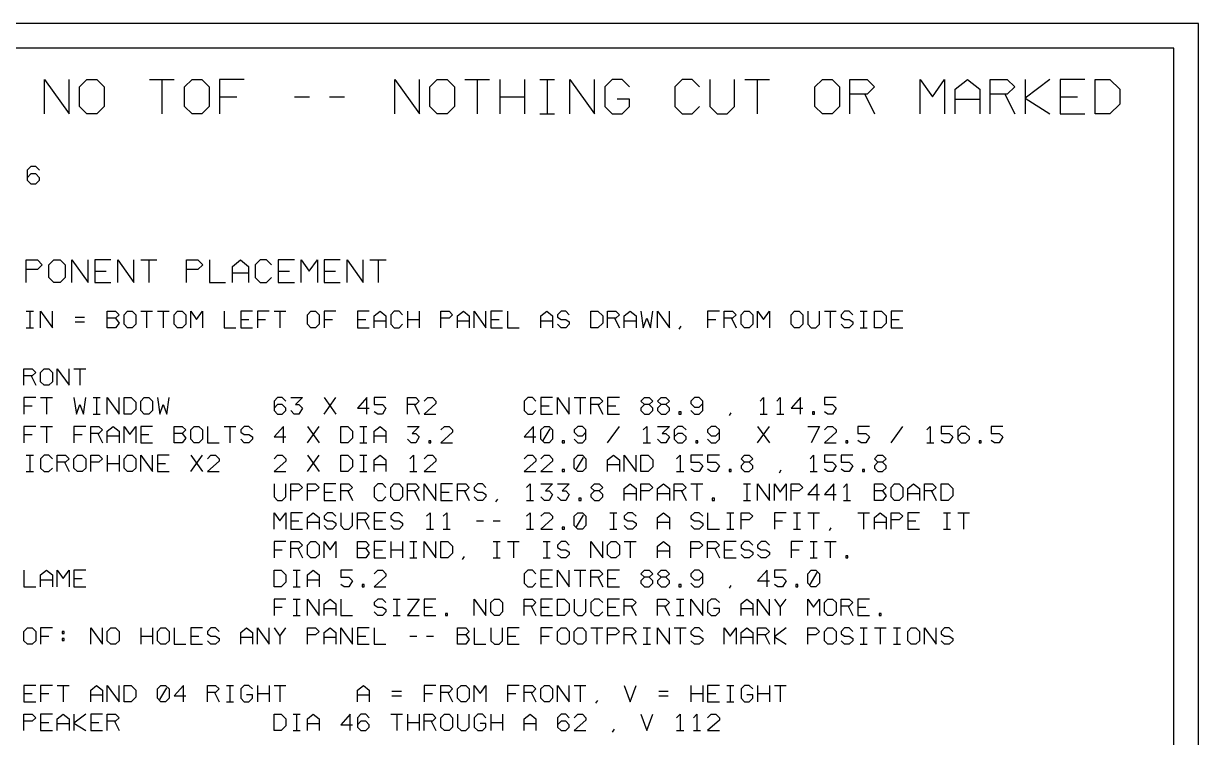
# Model space of a CAD drawing. Extents: x 0 to 610, y 0 to 915.
# Drawn here: x 324.1 to 610, y 741.3 to 915 of the extents above; entities that cross this region are included whole.
import ezdxf

# ---------------------------------------------------------------- set-up
doc = ezdxf.new("R2010")
doc.units = 0
doc.layers.add('NOTES', color=8, linetype='Continuous')

msp = doc.modelspace()

# ---------------------------------------------------------------- linework, layer by layer
at = {"layer": 'NOTES', "color": 8}
for points in [[(0, 0), (610, 0), (610, 915), (0, 915)], [(6, 574), (604, 574), (604, 909), (6, 909)]]:
    msp.add_lwpolyline(points, close=True, dxfattribs=at)
for points in [[(329.24, 893), (329.24, 901.4), (335.24, 893), (335.24, 901.4)], [(339.56, 901.4), (341.96, 901.4), (343.76, 899.6), (343.76, 894.8), (341.96, 893), (339.56, 893), (337.76, 894.8), (337.76, 899.6), (339.56, 901.4)], [(354.8, 901.4), (360.8, 901.4)], [(357.8, 901.4), (357.8, 893)], [(365.12, 901.4), (367.52, 901.4), (369.32, 899.6), (369.32, 894.8), (367.52, 893), (365.12, 893), (363.32, 894.8), (363.32, 899.6), (365.12, 901.4)], [(377.84, 901.4), (371.84, 901.4), (371.84, 893)], [(414.44, 893), (414.44, 901.4), (420.44, 893), (420.44, 901.4)], [(424.76, 901.4), (427.16, 901.4), (428.96, 899.6), (428.96, 894.8), (427.16, 893), (424.76, 893), (422.96, 894.8), (422.96, 899.6), (424.76, 901.4)], [(431.48, 901.4), (437.48, 901.4)], [(434.48, 901.4), (434.48, 893)], [(440, 901.4), (440, 893)], [(446, 901.4), (446, 893)], [(449.72, 901.4), (453.32, 901.4)], [(451.52, 901.4), (451.52, 893)], [(457.04, 893), (457.04, 901.4), (463.04, 893), (463.04, 901.4)], [(471.56, 899.6), (469.76, 901.4), (467.36, 901.4), (465.56, 899.6), (465.56, 894.8), (467.36, 893), (469.76, 893), (471.56, 894.8), (471.56, 896.6), (468.56, 896.6)], [(488.6, 899.6), (486.8, 901.4), (484.4, 901.4), (482.6, 899.6), (482.6, 894.8), (484.4, 893), (486.8, 893), (488.6, 894.8)], [(491.12, 901.4), (491.12, 894.8), (492.92, 893), (495.32, 893), (497.12, 894.8), (497.12, 901.4)], [(499.64, 901.4), (505.64, 901.4)], [(502.64, 901.4), (502.64, 893)], [(518.48, 901.4), (520.88, 901.4), (522.68, 899.6), (522.68, 894.8), (520.88, 893), (518.48, 893), (516.68, 894.8), (516.68, 899.6), (518.48, 901.4)], [(525.2, 893), (525.2, 901.4), (529.4, 901.4), (531.2, 899.6), (529.4, 897.8), (525.2, 897.8)], [(542.24, 893), (542.24, 901.4), (545.24, 897.2), (548.24, 901.4), (548.24, 893)], [(550.76, 893), (550.76, 899), (553.76, 901.4), (556.76, 899), (556.76, 893)], [(559.28, 893), (559.28, 901.4), (563.48, 901.4), (565.28, 899.6), (563.48, 897.8), (559.28, 897.8)], [(567.8, 901.4), (567.8, 893)], [(573.8, 901.4), (567.8, 896.84)], [(582.32, 901.4), (576.32, 901.4), (576.32, 893), (582.32, 893)], [(584.84, 893), (584.84, 901.4), (588.44, 901.4), (590.84, 899), (590.84, 895.4), (588.44, 893), (584.84, 893)], [(528.8, 897.8), (531.2, 893)], [(562.88, 897.8), (565.28, 893)], [(371.84, 897.2), (376.04, 897.2)], [(390.08, 897.2), (393.68, 897.2)], [(398.6, 897.2), (402.2, 897.2)], [(440, 897.2), (446, 897.2)], [(550.76, 896.6), (556.76, 896.6)], [(567.8, 896.84), (573.8, 893)], [(576.32, 897.2), (580.52, 897.2)], [(449.72, 893), (453.32, 893)], [(327.98, 879.3), (327.08, 880.2), (325.88, 880.2), (324.98, 879.3), (324.98, 876.9), (325.88, 876), (327.08, 876), (327.98, 876.9), (327.98, 877.5), (327.08, 878.4), (325.88, 878.4), (324.98, 877.5)], [(324.74, 852), (324.74, 857.5), (327.49, 857.5), (328.66, 856.32), (327.49, 855.14), (324.74, 855.14)], [(331.49, 857.5), (333.06, 857.5), (334.24, 856.32), (334.24, 853.18), (333.06, 852), (331.49, 852), (330.31, 853.18), (330.31, 856.32), (331.49, 857.5)], [(335.89, 852), (335.89, 857.5), (339.82, 852), (339.82, 857.5)], [(345.4, 857.5), (341.47, 857.5), (341.47, 852), (345.4, 852)], [(347.05, 852), (347.05, 857.5), (350.98, 852), (350.98, 857.5)], [(352.63, 857.5), (356.56, 857.5)], [(354.59, 857.5), (354.59, 852)], [(363.79, 852), (363.79, 857.5), (366.54, 857.5), (367.71, 856.32), (366.54, 855.14), (363.79, 855.14)], [(369.36, 857.5), (369.36, 852), (373.29, 852)], [(374.94, 852), (374.94, 855.93), (376.91, 857.5), (378.87, 855.93), (378.87, 852)], [(384.45, 856.32), (383.27, 857.5), (381.7, 857.5), (380.52, 856.32), (380.52, 853.18), (381.7, 852), (383.27, 852), (384.45, 853.18)], [(390.03, 857.5), (386.1, 857.5), (386.1, 852), (390.03, 852)], [(391.68, 852), (391.68, 857.5), (393.64, 854.75), (395.61, 857.5), (395.61, 852)], [(401.19, 857.5), (397.26, 857.5), (397.26, 852), (401.19, 852)], [(402.84, 852), (402.84, 857.5), (406.76, 852), (406.76, 857.5)], [(408.41, 857.5), (412.34, 857.5)], [(410.38, 857.5), (410.38, 852)], [(341.47, 854.75), (344.22, 854.75)], [(374.94, 854.36), (378.87, 854.36)], [(386.1, 854.75), (388.85, 854.75)], [(397.26, 854.75), (400.01, 854.75)], [(324.8, 845), (326.51, 845)], [(325.66, 845), (325.66, 841)], [(328.29, 841), (328.29, 845), (331.14, 841), (331.14, 845)], [(336.69, 843.57), (338.97, 843.57)], [(344.51, 841), (344.51, 845), (346.51, 845), (347.37, 844.14), (346.51, 843.29), (344.51, 843.29)], [(349.43, 845), (350.57, 845), (351.43, 844.14), (351.43, 841.86), (350.57, 841), (349.43, 841), (348.57, 841.86), (348.57, 844.14), (349.43, 845)], [(352.63, 845), (355.49, 845)], [(354.06, 845), (354.06, 841)], [(356.69, 845), (359.54, 845)], [(358.11, 845), (358.11, 841)], [(361.6, 845), (362.74, 845), (363.6, 844.14), (363.6, 841.86), (362.74, 841), (361.6, 841), (360.74, 841.86), (360.74, 844.14), (361.6, 845)], [(364.8, 841), (364.8, 845), (366.23, 843), (367.66, 845), (367.66, 841)], [(372.91, 845), (372.91, 841), (375.77, 841)], [(379.83, 845), (376.97, 845), (376.97, 841), (379.83, 841)], [(383.89, 845), (381.03, 845), (381.03, 841)], [(385.09, 845), (387.94, 845)], [(386.51, 845), (386.51, 841)], [(394.06, 845), (395.2, 845), (396.06, 844.14), (396.06, 841.86), (395.2, 841), (394.06, 841), (393.2, 841.86), (393.2, 844.14), (394.06, 845)], [(400.11, 845), (397.26, 845), (397.26, 841)], [(408.23, 845), (405.37, 845), (405.37, 841), (408.23, 841)], [(409.43, 841), (409.43, 843.86), (410.86, 845), (412.29, 843.86), (412.29, 841)], [(416.34, 844.14), (415.49, 845), (414.34, 845), (413.49, 844.14), (413.49, 841.86), (414.34, 841), (415.49, 841), (416.34, 841.86)], [(417.54, 845), (417.54, 841)], [(420.4, 845), (420.4, 841)], [(425.66, 841), (425.66, 845), (427.66, 845), (428.51, 844.14), (427.66, 843.29), (425.66, 843.29)], [(429.71, 841), (429.71, 843.86), (431.14, 845), (432.57, 843.86), (432.57, 841)], [(433.77, 841), (433.77, 845), (436.63, 841), (436.63, 845)], [(440.69, 845), (437.83, 845), (437.83, 841), (440.69, 841)], [(441.89, 845), (441.89, 841), (444.74, 841)], [(450, 841), (450, 843.86), (451.43, 845), (452.86, 843.86), (452.86, 841)], [(456.91, 844.14), (456.06, 845), (454.91, 845), (454.06, 844.14), (454.06, 843.57), (454.91, 843), (456.06, 843), (456.91, 842.43), (456.91, 841.86), (456.06, 841), (454.91, 841), (454.06, 841.86)], [(462.17, 841), (462.17, 845), (463.89, 845), (465.03, 843.86), (465.03, 842.14), (463.89, 841), (462.17, 841)], [(466.23, 841), (466.23, 845), (468.23, 845), (469.09, 844.14), (468.23, 843.29), (466.23, 843.29)], [(470.29, 841), (470.29, 843.86), (471.71, 845), (473.14, 843.86), (473.14, 841)], [(474.34, 845), (474.91, 841), (475.77, 843.29), (476.63, 841), (477.2, 845)], [(478.4, 841), (478.4, 845), (481.26, 841), (481.26, 845)], [(493.43, 845), (490.57, 845), (490.57, 841)], [(494.63, 841), (494.63, 845), (496.63, 845), (497.49, 844.14), (496.63, 843.29), (494.63, 843.29)], [(499.54, 845), (500.69, 845), (501.54, 844.14), (501.54, 841.86), (500.69, 841), (499.54, 841), (498.69, 841.86), (498.69, 844.14), (499.54, 845)], [(502.74, 841), (502.74, 845), (504.17, 843), (505.6, 845), (505.6, 841)], [(511.71, 845), (512.86, 845), (513.71, 844.14), (513.71, 841.86), (512.86, 841), (511.71, 841), (510.86, 841.86), (510.86, 844.14), (511.71, 845)], [(514.91, 845), (514.91, 841.86), (515.77, 841), (516.91, 841), (517.77, 841.86), (517.77, 845)], [(518.97, 845), (521.83, 845)], [(520.4, 845), (520.4, 841)], [(525.89, 844.14), (525.03, 845), (523.89, 845), (523.03, 844.14), (523.03, 843.57), (523.89, 843), (525.03, 843), (525.89, 842.43), (525.89, 841.86), (525.03, 841), (523.89, 841), (523.03, 841.86)], [(527.66, 845), (529.37, 845)], [(528.51, 845), (528.51, 841)], [(531.14, 841), (531.14, 845), (532.86, 845), (534, 843.86), (534, 842.14), (532.86, 841), (531.14, 841)], [(538.06, 845), (535.2, 845), (535.2, 841), (538.06, 841)], [(324.8, 841), (326.51, 841)], [(336.69, 842.43), (338.97, 842.43)], [(346.51, 843.29), (347.37, 842.14), (346.51, 841), (344.51, 841)], [(376.97, 843), (378.97, 843)], [(381.03, 843), (383.03, 843)], [(397.26, 843), (399.26, 843)], [(405.37, 843), (407.37, 843)], [(409.43, 842.71), (412.29, 842.71)], [(417.54, 843), (420.4, 843)], [(429.71, 842.71), (432.57, 842.71)], [(437.83, 843), (439.83, 843)], [(450, 842.71), (452.86, 842.71)], [(467.94, 843.29), (469.09, 841)], [(470.29, 842.71), (473.14, 842.71)], [(484.06, 841.34), (483.6, 840.66)], [(490.57, 843), (492.57, 843)], [(496.34, 843.29), (497.49, 841)], [(527.66, 841), (529.37, 841)], [(535.2, 843), (537.2, 843)], [(324.23, 827), (324.23, 831), (326.23, 831), (327.09, 830.14), (326.23, 829.29), (324.23, 829.29)], [(325.94, 829.29), (327.09, 827)], [(329.14, 831), (330.29, 831), (331.14, 830.14), (331.14, 827.86), (330.29, 827), (329.14, 827), (328.29, 827.86), (328.29, 830.14), (329.14, 831)], [(332.34, 827), (332.34, 831), (335.2, 827), (335.2, 831)], [(336.4, 831), (339.26, 831)], [(337.83, 831), (337.83, 827)], [(327.09, 824), (324.23, 824), (324.23, 820)], [(328.29, 824), (331.14, 824)], [(329.71, 824), (329.71, 820)], [(336.4, 824), (336.97, 820), (337.83, 822.29), (338.69, 820), (339.26, 824)], [(341.03, 824), (342.74, 824)], [(341.89, 824), (341.89, 820)], [(344.51, 820), (344.51, 824), (347.37, 820), (347.37, 824)], [(348.57, 820), (348.57, 824), (350.29, 824), (351.43, 822.86), (351.43, 821.14), (350.29, 820), (348.57, 820)], [(353.49, 824), (354.63, 824), (355.49, 823.14), (355.49, 820.86), (354.63, 820), (353.49, 820), (352.63, 820.86), (352.63, 823.14), (353.49, 824)], [(356.69, 824), (357.26, 820), (358.11, 822.29), (358.97, 820), (359.54, 824)], [(387.94, 823.14), (387.09, 824), (385.94, 824), (385.09, 823.14), (385.09, 820.86), (385.94, 820), (387.09, 820), (387.94, 820.86), (387.94, 821.43), (387.09, 822.29), (385.94, 822.29), (385.09, 821.43)], [(389.14, 824), (392, 824), (390.29, 822.29), (391.14, 822.29), (392, 821.43), (391.14, 820), (390, 820), (389.14, 820.86)], [(397.26, 824), (400.11, 820)], [(397.26, 820), (400.11, 824)], [(407.66, 820), (407.66, 824), (405.37, 821.43), (408.23, 821.43)], [(412.29, 824), (409.43, 824), (409.43, 822.29), (411.43, 822.29), (412.29, 821.43), (411.43, 820), (410.29, 820), (409.43, 820.57)], [(417.54, 820), (417.54, 824), (419.54, 824), (420.4, 823.14), (419.54, 822.29), (417.54, 822.29)], [(421.6, 823.14), (422.46, 824), (423.6, 824), (424.46, 823.14), (424.46, 822.57), (421.6, 820), (424.46, 820)], [(448.8, 823.14), (447.94, 824), (446.8, 824), (445.94, 823.14), (445.94, 820.86), (446.8, 820), (447.94, 820), (448.8, 820.86)], [(452.86, 824), (450, 824), (450, 820), (452.86, 820)], [(454.06, 820), (454.06, 824), (456.91, 820), (456.91, 824)], [(458.11, 824), (460.97, 824)], [(459.54, 824), (459.54, 820)], [(462.17, 820), (462.17, 824), (464.17, 824), (465.03, 823.14), (464.17, 822.29), (462.17, 822.29)], [(469.09, 824), (466.23, 824), (466.23, 820), (469.09, 820)], [(475.2, 822.29), (474.34, 823.14), (475.2, 824), (476.34, 824), (477.2, 823.14), (476.34, 822.29), (475.2, 822.29), (474.34, 821.43), (474.34, 820.86), (475.2, 820), (476.34, 820), (477.2, 820.86), (477.2, 821.43), (476.34, 822.29)], [(479.26, 822.29), (478.4, 823.14), (479.26, 824), (480.4, 824), (481.26, 823.14), (480.4, 822.29), (479.26, 822.29), (478.4, 821.43), (478.4, 820.86), (479.26, 820), (480.4, 820), (481.26, 820.86), (481.26, 821.43), (480.4, 822.29)], [(486.51, 820.86), (487.37, 820), (488.51, 820), (489.37, 820.86), (489.37, 823.14), (488.51, 824), (487.37, 824), (486.51, 823.14), (486.51, 822.57), (487.37, 821.71), (488.51, 821.71), (489.37, 822.57)], [(503.31, 823.14), (504.17, 824), (504.17, 820)], [(507.37, 823.14), (508.23, 824), (508.23, 820)], [(513.14, 820), (513.14, 824), (510.86, 821.43), (513.71, 821.43)], [(521.83, 824), (518.97, 824), (518.97, 822.29), (520.97, 822.29), (521.83, 821.43), (520.97, 820), (519.83, 820), (518.97, 820.57)], [(324.23, 822), (326.23, 822)], [(419.26, 822.29), (420.4, 820)], [(450, 822), (452, 822)], [(463.89, 822.29), (465.03, 820)], [(466.23, 822), (468.23, 822)], [(483.6, 820), (484.11, 820), (484.11, 820.51), (483.6, 820.51), (483.6, 820)], [(516.06, 820), (516.57, 820), (516.57, 820.51), (516.06, 820.51), (516.06, 820)], [(341.03, 820), (342.74, 820)], [(496.23, 820.34), (495.77, 819.66)], [(503.31, 820), (505.03, 820)], [(507.37, 820), (509.09, 820)], [(327.09, 817), (324.23, 817), (324.23, 813)], [(324.23, 815), (326.23, 815)], [(328.29, 817), (331.14, 817)], [(329.71, 817), (329.71, 813)], [(339.26, 817), (336.4, 817), (336.4, 813)], [(336.4, 815), (338.4, 815)], [(340.46, 813), (340.46, 817), (342.46, 817), (343.31, 816.14), (342.46, 815.29), (340.46, 815.29)], [(342.17, 815.29), (343.31, 813)], [(344.51, 813), (344.51, 815.86), (345.94, 817), (347.37, 815.86), (347.37, 813)], [(348.57, 813), (348.57, 817), (350, 815), (351.43, 817), (351.43, 813)], [(355.49, 817), (352.63, 817), (352.63, 813), (355.49, 813)], [(352.63, 815), (354.63, 815)], [(360.74, 813), (360.74, 817), (362.74, 817), (363.6, 816.14), (362.74, 815.29), (360.74, 815.29)], [(362.74, 815.29), (363.6, 814.14), (362.74, 813), (360.74, 813)], [(365.66, 817), (366.8, 817), (367.66, 816.14), (367.66, 813.86), (366.8, 813), (365.66, 813), (364.8, 813.86), (364.8, 816.14), (365.66, 817)], [(368.86, 817), (368.86, 813), (371.71, 813)], [(372.91, 817), (375.77, 817)], [(374.34, 817), (374.34, 813)], [(379.83, 816.14), (378.97, 817), (377.83, 817), (376.97, 816.14), (376.97, 815.57), (377.83, 815), (378.97, 815), (379.83, 814.43), (379.83, 813.86), (378.97, 813), (377.83, 813), (376.97, 813.86)], [(387.37, 813), (387.37, 817), (385.09, 814.43), (387.94, 814.43)], [(393.2, 817), (396.06, 813)], [(393.2, 813), (396.06, 817)], [(401.31, 813), (401.31, 817), (403.03, 817), (404.17, 815.86), (404.17, 814.14), (403.03, 813), (401.31, 813)], [(405.94, 817), (407.66, 817)], [(406.8, 817), (406.8, 813)], [(409.43, 813), (409.43, 815.86), (410.86, 817), (412.29, 815.86), (412.29, 813)], [(417.54, 817), (420.4, 817), (418.69, 815.29), (419.54, 815.29), (420.4, 814.43), (419.54, 813), (418.4, 813), (417.54, 813.86)], [(425.66, 816.14), (426.51, 817), (427.66, 817), (428.51, 816.14), (428.51, 815.57), (425.66, 813), (428.51, 813)], [(448.23, 813), (448.23, 817), (445.94, 814.43), (448.8, 814.43)], [(450.86, 817), (452, 817), (452.86, 816.14), (452.86, 813.86), (452, 813), (450.86, 813), (450, 813.86), (450, 816.14), (450.86, 817)], [(450.57, 813.57), (452.29, 816.43)], [(458.11, 813.86), (458.97, 813), (460.11, 813), (460.97, 813.86), (460.97, 816.14), (460.11, 817), (458.97, 817), (458.11, 816.14), (458.11, 815.57), (458.97, 814.71), (460.11, 814.71), (460.97, 815.57)], [(466.23, 813), (469.09, 817)], [(474.91, 816.14), (475.77, 817), (475.77, 813)], [(478.4, 817), (481.26, 817), (479.54, 815.29), (480.4, 815.29), (481.26, 814.43), (480.4, 813), (479.26, 813), (478.4, 813.86)], [(485.31, 816.14), (484.46, 817), (483.31, 817), (482.46, 816.14), (482.46, 813.86), (483.31, 813), (484.46, 813), (485.31, 813.86), (485.31, 814.43), (484.46, 815.29), (483.31, 815.29), (482.46, 814.43)], [(490.57, 813.86), (491.43, 813), (492.57, 813), (493.43, 813.86), (493.43, 816.14), (492.57, 817), (491.43, 817), (490.57, 816.14), (490.57, 815.57), (491.43, 814.71), (492.57, 814.71), (493.43, 815.57)], [(502.74, 817), (505.6, 813)], [(502.74, 813), (505.6, 817)], [(514.91, 817), (517.77, 817), (515.77, 813)], [(518.97, 816.14), (519.83, 817), (520.97, 817), (521.83, 816.14), (521.83, 815.57), (518.97, 813), (521.83, 813)], [(529.94, 817), (527.09, 817), (527.09, 815.29), (529.09, 815.29), (529.94, 814.43), (529.09, 813), (527.94, 813), (527.09, 813.57)], [(535.2, 813), (538.06, 817)], [(543.89, 816.14), (544.74, 817), (544.74, 813)], [(550.23, 817), (547.37, 817), (547.37, 815.29), (549.37, 815.29), (550.23, 814.43), (549.37, 813), (548.23, 813), (547.37, 813.57)], [(554.29, 816.14), (553.43, 817), (552.29, 817), (551.43, 816.14), (551.43, 813.86), (552.29, 813), (553.43, 813), (554.29, 813.86), (554.29, 814.43), (553.43, 815.29), (552.29, 815.29), (551.43, 814.43)], [(562.4, 817), (559.54, 817), (559.54, 815.29), (561.54, 815.29), (562.4, 814.43), (561.54, 813), (560.4, 813), (559.54, 813.57)], [(344.51, 814.71), (347.37, 814.71)], [(405.94, 813), (407.66, 813)], [(409.43, 814.71), (412.29, 814.71)], [(422.74, 813), (423.26, 813), (423.26, 813.51), (422.74, 813.51), (422.74, 813)], [(455.2, 813), (455.71, 813), (455.71, 813.51), (455.2, 813.51), (455.2, 813)], [(474.91, 813), (476.63, 813)], [(487.66, 813), (488.17, 813), (488.17, 813.51), (487.66, 813.51), (487.66, 813)], [(524.17, 813), (524.69, 813), (524.69, 813.51), (524.17, 813.51), (524.17, 813)], [(543.89, 813), (545.6, 813)], [(556.63, 813), (557.14, 813), (557.14, 813.51), (556.63, 813.51), (556.63, 813)], [(324.8, 810), (326.51, 810)], [(325.66, 810), (325.66, 806)], [(331.14, 809.14), (330.29, 810), (329.14, 810), (328.29, 809.14), (328.29, 806.86), (329.14, 806), (330.29, 806), (331.14, 806.86)], [(332.34, 806), (332.34, 810), (334.34, 810), (335.2, 809.14), (334.34, 808.29), (332.34, 808.29)], [(337.26, 810), (338.4, 810), (339.26, 809.14), (339.26, 806.86), (338.4, 806), (337.26, 806), (336.4, 806.86), (336.4, 809.14), (337.26, 810)], [(340.46, 806), (340.46, 810), (342.46, 810), (343.31, 809.14), (342.46, 808.29), (340.46, 808.29)], [(344.51, 810), (344.51, 806)], [(347.37, 810), (347.37, 806)], [(349.43, 810), (350.57, 810), (351.43, 809.14), (351.43, 806.86), (350.57, 806), (349.43, 806), (348.57, 806.86), (348.57, 809.14), (349.43, 810)], [(352.63, 806), (352.63, 810), (355.49, 806), (355.49, 810)], [(359.54, 810), (356.69, 810), (356.69, 806), (359.54, 806)], [(364.8, 810), (367.66, 806)], [(364.8, 806), (367.66, 810)], [(368.86, 809.14), (369.71, 810), (370.86, 810), (371.71, 809.14), (371.71, 808.57), (368.86, 806), (371.71, 806)], [(385.09, 809.14), (385.94, 810), (387.09, 810), (387.94, 809.14), (387.94, 808.57), (385.09, 806), (387.94, 806)], [(393.2, 810), (396.06, 806)], [(393.2, 806), (396.06, 810)], [(401.31, 806), (401.31, 810), (403.03, 810), (404.17, 808.86), (404.17, 807.14), (403.03, 806), (401.31, 806)], [(405.94, 810), (407.66, 810)], [(406.8, 810), (406.8, 806)], [(409.43, 806), (409.43, 808.86), (410.86, 810), (412.29, 808.86), (412.29, 806)], [(418.11, 809.14), (418.97, 810), (418.97, 806)], [(421.6, 809.14), (422.46, 810), (423.6, 810), (424.46, 809.14), (424.46, 808.57), (421.6, 806), (424.46, 806)], [(445.94, 809.14), (446.8, 810), (447.94, 810), (448.8, 809.14), (448.8, 808.57), (445.94, 806), (448.8, 806)], [(450, 809.14), (450.86, 810), (452, 810), (452.86, 809.14), (452.86, 808.57), (450, 806), (452.86, 806)], [(458.97, 810), (460.11, 810), (460.97, 809.14), (460.97, 806.86), (460.11, 806), (458.97, 806), (458.11, 806.86), (458.11, 809.14), (458.97, 810)], [(458.69, 806.57), (460.4, 809.43)], [(466.23, 806), (466.23, 808.86), (467.66, 810), (469.09, 808.86), (469.09, 806)], [(470.29, 806), (470.29, 810), (473.14, 806), (473.14, 810)], [(474.34, 806), (474.34, 810), (476.06, 810), (477.2, 808.86), (477.2, 807.14), (476.06, 806), (474.34, 806)], [(483.03, 809.14), (483.89, 810), (483.89, 806)], [(489.37, 810), (486.51, 810), (486.51, 808.29), (488.51, 808.29), (489.37, 807.43), (488.51, 806), (487.37, 806), (486.51, 806.57)], [(493.43, 810), (490.57, 810), (490.57, 808.29), (492.57, 808.29), (493.43, 807.43), (492.57, 806), (491.43, 806), (490.57, 806.57)], [(499.54, 808.29), (498.69, 809.14), (499.54, 810), (500.69, 810), (501.54, 809.14), (500.69, 808.29), (499.54, 808.29), (498.69, 807.43), (498.69, 806.86), (499.54, 806), (500.69, 806), (501.54, 806.86), (501.54, 807.43), (500.69, 808.29)], [(515.49, 809.14), (516.34, 810), (516.34, 806)], [(521.83, 810), (518.97, 810), (518.97, 808.29), (520.97, 808.29), (521.83, 807.43), (520.97, 806), (519.83, 806), (518.97, 806.57)], [(525.89, 810), (523.03, 810), (523.03, 808.29), (525.03, 808.29), (525.89, 807.43), (525.03, 806), (523.89, 806), (523.03, 806.57)], [(532, 808.29), (531.14, 809.14), (532, 810), (533.14, 810), (534, 809.14), (533.14, 808.29), (532, 808.29), (531.14, 807.43), (531.14, 806.86), (532, 806), (533.14, 806), (534, 806.86), (534, 807.43), (533.14, 808.29)], [(334.06, 808.29), (335.2, 806)], [(344.51, 808), (347.37, 808)], [(356.69, 808), (358.69, 808)], [(409.43, 807.71), (412.29, 807.71)], [(455.2, 806), (455.71, 806), (455.71, 806.51), (455.2, 806.51), (455.2, 806)], [(466.23, 807.71), (469.09, 807.71)], [(495.77, 806), (496.29, 806), (496.29, 806.51), (495.77, 806.51), (495.77, 806)], [(508.4, 806.34), (507.94, 805.66)], [(528.23, 806), (528.74, 806), (528.74, 806.51), (528.23, 806.51), (528.23, 806)], [(324.8, 806), (326.51, 806)], [(405.94, 806), (407.66, 806)], [(418.11, 806), (419.83, 806)], [(483.03, 806), (484.74, 806)], [(515.49, 806), (517.2, 806)], [(385.09, 803), (385.09, 799.86), (385.94, 799), (387.09, 799), (387.94, 799.86), (387.94, 803)], [(389.14, 799), (389.14, 803), (391.14, 803), (392, 802.14), (391.14, 801.29), (389.14, 801.29)], [(393.2, 799), (393.2, 803), (395.2, 803), (396.06, 802.14), (395.2, 801.29), (393.2, 801.29)], [(400.11, 803), (397.26, 803), (397.26, 799), (400.11, 799)], [(397.26, 801), (399.26, 801)], [(401.31, 799), (401.31, 803), (403.31, 803), (404.17, 802.14), (403.31, 801.29), (401.31, 801.29)], [(403.03, 801.29), (404.17, 799)], [(412.29, 802.14), (411.43, 803), (410.29, 803), (409.43, 802.14), (409.43, 799.86), (410.29, 799), (411.43, 799), (412.29, 799.86)], [(414.34, 803), (415.49, 803), (416.34, 802.14), (416.34, 799.86), (415.49, 799), (414.34, 799), (413.49, 799.86), (413.49, 802.14), (414.34, 803)], [(417.54, 799), (417.54, 803), (419.54, 803), (420.4, 802.14), (419.54, 801.29), (417.54, 801.29)], [(419.26, 801.29), (420.4, 799)], [(421.6, 799), (421.6, 803), (424.46, 799), (424.46, 803)], [(428.51, 803), (425.66, 803), (425.66, 799), (428.51, 799)], [(425.66, 801), (427.66, 801)], [(429.71, 799), (429.71, 803), (431.71, 803), (432.57, 802.14), (431.71, 801.29), (429.71, 801.29)], [(431.43, 801.29), (432.57, 799)], [(436.63, 802.14), (435.77, 803), (434.63, 803), (433.77, 802.14), (433.77, 801.57), (434.63, 801), (435.77, 801), (436.63, 800.43), (436.63, 799.86), (435.77, 799), (434.63, 799), (433.77, 799.86)], [(446.51, 802.14), (447.37, 803), (447.37, 799)], [(450, 803), (452.86, 803), (451.14, 801.29), (452, 801.29), (452.86, 800.43), (452, 799), (450.86, 799), (450, 799.86)], [(454.06, 803), (456.91, 803), (455.2, 801.29), (456.06, 801.29), (456.91, 800.43), (456.06, 799), (454.91, 799), (454.06, 799.86)], [(463.03, 801.29), (462.17, 802.14), (463.03, 803), (464.17, 803), (465.03, 802.14), (464.17, 801.29), (463.03, 801.29), (462.17, 800.43), (462.17, 799.86), (463.03, 799), (464.17, 799), (465.03, 799.86), (465.03, 800.43), (464.17, 801.29)], [(470.29, 799), (470.29, 801.86), (471.71, 803), (473.14, 801.86), (473.14, 799)], [(470.29, 800.71), (473.14, 800.71)], [(474.34, 799), (474.34, 803), (476.34, 803), (477.2, 802.14), (476.34, 801.29), (474.34, 801.29)], [(478.4, 799), (478.4, 801.86), (479.83, 803), (481.26, 801.86), (481.26, 799)], [(478.4, 800.71), (481.26, 800.71)], [(482.46, 799), (482.46, 803), (484.46, 803), (485.31, 802.14), (484.46, 801.29), (482.46, 801.29)], [(484.17, 801.29), (485.31, 799)], [(486.51, 803), (489.37, 803)], [(487.94, 803), (487.94, 799)], [(499.26, 803), (500.97, 803)], [(500.11, 803), (500.11, 799)], [(502.74, 799), (502.74, 803), (505.6, 799), (505.6, 803)], [(506.8, 799), (506.8, 803), (508.23, 801), (509.66, 803), (509.66, 799)], [(510.86, 799), (510.86, 803), (512.86, 803), (513.71, 802.14), (512.86, 801.29), (510.86, 801.29)], [(517.2, 799), (517.2, 803), (514.91, 800.43), (517.77, 800.43)], [(521.26, 799), (521.26, 803), (518.97, 800.43), (521.83, 800.43)], [(523.6, 802.14), (524.46, 803), (524.46, 799)], [(531.14, 799), (531.14, 803), (533.14, 803), (534, 802.14), (533.14, 801.29), (531.14, 801.29)], [(533.14, 801.29), (534, 800.14), (533.14, 799), (531.14, 799)], [(536.06, 803), (537.2, 803), (538.06, 802.14), (538.06, 799.86), (537.2, 799), (536.06, 799), (535.2, 799.86), (535.2, 802.14), (536.06, 803)], [(539.26, 799), (539.26, 801.86), (540.69, 803), (542.11, 801.86), (542.11, 799)], [(539.26, 800.71), (542.11, 800.71)], [(543.31, 799), (543.31, 803), (545.31, 803), (546.17, 802.14), (545.31, 801.29), (543.31, 801.29)], [(545.03, 801.29), (546.17, 799)], [(547.37, 799), (547.37, 803), (549.09, 803), (550.23, 801.86), (550.23, 800.14), (549.09, 799), (547.37, 799)], [(439.43, 799.34), (438.97, 798.66)], [(446.51, 799), (448.23, 799)], [(459.26, 799), (459.77, 799), (459.77, 799.51), (459.26, 799.51), (459.26, 799)], [(491.71, 799), (492.23, 799), (492.23, 799.51), (491.71, 799.51), (491.71, 799)], [(499.26, 799), (500.97, 799)], [(523.6, 799), (525.31, 799)], [(385.09, 792), (385.09, 796), (386.51, 794), (387.94, 796), (387.94, 792)], [(392, 796), (389.14, 796), (389.14, 792), (392, 792)], [(393.2, 792), (393.2, 794.86), (394.63, 796), (396.06, 794.86), (396.06, 792)], [(400.11, 795.14), (399.26, 796), (398.11, 796), (397.26, 795.14), (397.26, 794.57), (398.11, 794), (399.26, 794), (400.11, 793.43), (400.11, 792.86), (399.26, 792), (398.11, 792), (397.26, 792.86)], [(401.31, 796), (401.31, 792.86), (402.17, 792), (403.31, 792), (404.17, 792.86), (404.17, 796)], [(405.37, 792), (405.37, 796), (407.37, 796), (408.23, 795.14), (407.37, 794.29), (405.37, 794.29)], [(412.29, 796), (409.43, 796), (409.43, 792), (412.29, 792)], [(416.34, 795.14), (415.49, 796), (414.34, 796), (413.49, 795.14), (413.49, 794.57), (414.34, 794), (415.49, 794), (416.34, 793.43), (416.34, 792.86), (415.49, 792), (414.34, 792), (413.49, 792.86)], [(422.17, 795.14), (423.03, 796), (423.03, 792)], [(426.23, 795.14), (427.09, 796), (427.09, 792)], [(446.51, 795.14), (447.37, 796), (447.37, 792)], [(450, 795.14), (450.86, 796), (452, 796), (452.86, 795.14), (452.86, 794.57), (450, 792), (452.86, 792)], [(458.97, 796), (460.11, 796), (460.97, 795.14), (460.97, 792.86), (460.11, 792), (458.97, 792), (458.11, 792.86), (458.11, 795.14), (458.97, 796)], [(458.69, 792.57), (460.4, 795.43)], [(466.8, 796), (468.51, 796)], [(467.66, 796), (467.66, 792)], [(473.14, 795.14), (472.29, 796), (471.14, 796), (470.29, 795.14), (470.29, 794.57), (471.14, 794), (472.29, 794), (473.14, 793.43), (473.14, 792.86), (472.29, 792), (471.14, 792), (470.29, 792.86)], [(478.4, 792), (478.4, 794.86), (479.83, 796), (481.26, 794.86), (481.26, 792)], [(489.37, 795.14), (488.51, 796), (487.37, 796), (486.51, 795.14), (486.51, 794.57), (487.37, 794), (488.51, 794), (489.37, 793.43), (489.37, 792.86), (488.51, 792), (487.37, 792), (486.51, 792.86)], [(490.57, 796), (490.57, 792), (493.43, 792)], [(495.2, 796), (496.91, 796)], [(496.06, 796), (496.06, 792)], [(498.69, 792), (498.69, 796), (500.69, 796), (501.54, 795.14), (500.69, 794.29), (498.69, 794.29)], [(509.66, 796), (506.8, 796), (506.8, 792)], [(511.43, 796), (513.14, 796)], [(512.29, 796), (512.29, 792)], [(514.91, 796), (517.77, 796)], [(516.34, 796), (516.34, 792)], [(527.09, 796), (529.94, 796)], [(528.51, 796), (528.51, 792)], [(531.14, 792), (531.14, 794.86), (532.57, 796), (534, 794.86), (534, 792)], [(535.2, 792), (535.2, 796), (537.2, 796), (538.06, 795.14), (537.2, 794.29), (535.2, 794.29)], [(542.11, 796), (539.26, 796), (539.26, 792), (542.11, 792)], [(547.94, 796), (549.66, 796)], [(548.8, 796), (548.8, 792)], [(551.43, 796), (554.29, 796)], [(552.86, 796), (552.86, 792)], [(389.14, 794), (391.14, 794)], [(393.2, 793.71), (396.06, 793.71)], [(407.09, 794.29), (408.23, 792)], [(409.43, 794), (411.43, 794)], [(422.17, 792), (423.89, 792)], [(426.23, 792), (427.94, 792)], [(434.34, 794), (436.06, 794)], [(438.4, 794), (440.11, 794)], [(446.51, 792), (448.23, 792)], [(455.2, 792), (455.71, 792), (455.71, 792.51), (455.2, 792.51), (455.2, 792)], [(466.8, 792), (468.51, 792)], [(478.4, 793.71), (481.26, 793.71)], [(495.2, 792), (496.91, 792)], [(506.8, 794), (508.8, 794)], [(511.43, 792), (513.14, 792)], [(520.57, 792.34), (520.11, 791.66)], [(531.14, 793.71), (534, 793.71)], [(539.26, 794), (541.26, 794)], [(547.94, 792), (549.66, 792)], [(387.94, 789), (385.09, 789), (385.09, 785)], [(385.09, 787), (387.09, 787)], [(389.14, 785), (389.14, 789), (391.14, 789), (392, 788.14), (391.14, 787.29), (389.14, 787.29)], [(390.86, 787.29), (392, 785)], [(394.06, 789), (395.2, 789), (396.06, 788.14), (396.06, 785.86), (395.2, 785), (394.06, 785), (393.2, 785.86), (393.2, 788.14), (394.06, 789)], [(397.26, 785), (397.26, 789), (398.69, 787), (400.11, 789), (400.11, 785)], [(405.37, 785), (405.37, 789), (407.37, 789), (408.23, 788.14), (407.37, 787.29), (405.37, 787.29)], [(407.37, 787.29), (408.23, 786.14), (407.37, 785), (405.37, 785)], [(412.29, 789), (409.43, 789), (409.43, 785), (412.29, 785)], [(409.43, 787), (411.43, 787)], [(413.49, 789), (413.49, 785)], [(413.49, 787), (416.34, 787)], [(416.34, 789), (416.34, 785)], [(418.11, 789), (419.83, 789)], [(418.97, 789), (418.97, 785)], [(421.6, 785), (421.6, 789), (424.46, 785), (424.46, 789)], [(425.66, 785), (425.66, 789), (427.37, 789), (428.51, 787.86), (428.51, 786.14), (427.37, 785), (425.66, 785)], [(438.4, 789), (440.11, 789)], [(439.26, 789), (439.26, 785)], [(441.89, 789), (444.74, 789)], [(443.31, 789), (443.31, 785)], [(450.57, 789), (452.29, 789)], [(451.43, 789), (451.43, 785)], [(456.91, 788.14), (456.06, 789), (454.91, 789), (454.06, 788.14), (454.06, 787.57), (454.91, 787), (456.06, 787), (456.91, 786.43), (456.91, 785.86), (456.06, 785), (454.91, 785), (454.06, 785.86)], [(462.17, 785), (462.17, 789), (465.03, 785), (465.03, 789)], [(467.09, 789), (468.23, 789), (469.09, 788.14), (469.09, 785.86), (468.23, 785), (467.09, 785), (466.23, 785.86), (466.23, 788.14), (467.09, 789)], [(470.29, 789), (473.14, 789)], [(471.71, 789), (471.71, 785)], [(478.4, 785), (478.4, 787.86), (479.83, 789), (481.26, 787.86), (481.26, 785)], [(478.4, 786.71), (481.26, 786.71)], [(486.51, 785), (486.51, 789), (488.51, 789), (489.37, 788.14), (488.51, 787.29), (486.51, 787.29)], [(490.57, 785), (490.57, 789), (492.57, 789), (493.43, 788.14), (492.57, 787.29), (490.57, 787.29)], [(492.29, 787.29), (493.43, 785)], [(497.49, 789), (494.63, 789), (494.63, 785), (497.49, 785)], [(494.63, 787), (496.63, 787)], [(501.54, 788.14), (500.69, 789), (499.54, 789), (498.69, 788.14), (498.69, 787.57), (499.54, 787), (500.69, 787), (501.54, 786.43), (501.54, 785.86), (500.69, 785), (499.54, 785), (498.69, 785.86)], [(505.6, 788.14), (504.74, 789), (503.6, 789), (502.74, 788.14), (502.74, 787.57), (503.6, 787), (504.74, 787), (505.6, 786.43), (505.6, 785.86), (504.74, 785), (503.6, 785), (502.74, 785.86)], [(513.71, 789), (510.86, 789), (510.86, 785)], [(510.86, 787), (512.86, 787)], [(515.49, 789), (517.2, 789)], [(516.34, 789), (516.34, 785)], [(518.97, 789), (521.83, 789)], [(520.4, 789), (520.4, 785)], [(418.11, 785), (419.83, 785)], [(431.31, 785.34), (430.86, 784.66)], [(438.4, 785), (440.11, 785)], [(450.57, 785), (452.29, 785)], [(515.49, 785), (517.2, 785)], [(524.17, 785), (524.69, 785), (524.69, 785.51), (524.17, 785.51), (524.17, 785)], [(324.23, 782), (324.23, 778), (327.09, 778)], [(328.29, 778), (328.29, 780.86), (329.71, 782), (331.14, 780.86), (331.14, 778)], [(332.34, 778), (332.34, 782), (333.77, 780), (335.2, 782), (335.2, 778)], [(339.26, 782), (336.4, 782), (336.4, 778), (339.26, 778)], [(385.09, 778), (385.09, 782), (386.8, 782), (387.94, 780.86), (387.94, 779.14), (386.8, 778), (385.09, 778)], [(389.71, 782), (391.43, 782)], [(390.57, 782), (390.57, 778)], [(393.2, 778), (393.2, 780.86), (394.63, 782), (396.06, 780.86), (396.06, 778)], [(404.17, 782), (401.31, 782), (401.31, 780.29), (403.31, 780.29), (404.17, 779.43), (403.31, 778), (402.17, 778), (401.31, 778.57)], [(409.43, 781.14), (410.29, 782), (411.43, 782), (412.29, 781.14), (412.29, 780.57), (409.43, 778), (412.29, 778)], [(448.8, 781.14), (447.94, 782), (446.8, 782), (445.94, 781.14), (445.94, 778.86), (446.8, 778), (447.94, 778), (448.8, 778.86)], [(452.86, 782), (450, 782), (450, 778), (452.86, 778)], [(454.06, 778), (454.06, 782), (456.91, 778), (456.91, 782)], [(458.11, 782), (460.97, 782)], [(459.54, 782), (459.54, 778)], [(462.17, 778), (462.17, 782), (464.17, 782), (465.03, 781.14), (464.17, 780.29), (462.17, 780.29)], [(469.09, 782), (466.23, 782), (466.23, 778), (469.09, 778)], [(475.2, 780.29), (474.34, 781.14), (475.2, 782), (476.34, 782), (477.2, 781.14), (476.34, 780.29), (475.2, 780.29), (474.34, 779.43), (474.34, 778.86), (475.2, 778), (476.34, 778), (477.2, 778.86), (477.2, 779.43), (476.34, 780.29)], [(479.26, 780.29), (478.4, 781.14), (479.26, 782), (480.4, 782), (481.26, 781.14), (480.4, 780.29), (479.26, 780.29), (478.4, 779.43), (478.4, 778.86), (479.26, 778), (480.4, 778), (481.26, 778.86), (481.26, 779.43), (480.4, 780.29)], [(486.51, 778.86), (487.37, 778), (488.51, 778), (489.37, 778.86), (489.37, 781.14), (488.51, 782), (487.37, 782), (486.51, 781.14), (486.51, 780.57), (487.37, 779.71), (488.51, 779.71), (489.37, 780.57)], [(505.03, 778), (505.03, 782), (502.74, 779.43), (505.6, 779.43)], [(509.66, 782), (506.8, 782), (506.8, 780.29), (508.8, 780.29), (509.66, 779.43), (508.8, 778), (507.66, 778), (506.8, 778.57)], [(515.77, 782), (516.91, 782), (517.77, 781.14), (517.77, 778.86), (516.91, 778), (515.77, 778), (514.91, 778.86), (514.91, 781.14), (515.77, 782)], [(515.49, 778.57), (517.2, 781.43)], [(328.29, 779.71), (331.14, 779.71)], [(336.4, 780), (338.4, 780)], [(389.71, 778), (391.43, 778)], [(393.2, 779.71), (396.06, 779.71)], [(406.51, 778), (407.03, 778), (407.03, 778.51), (406.51, 778.51), (406.51, 778)], [(450, 780), (452, 780)], [(463.89, 780.29), (465.03, 778)], [(466.23, 780), (468.23, 780)], [(483.6, 778), (484.11, 778), (484.11, 778.51), (483.6, 778.51), (483.6, 778)], [(496.23, 778.34), (495.77, 777.66)], [(512, 778), (512.51, 778), (512.51, 778.51), (512, 778.51), (512, 778)], [(387.94, 775), (385.09, 775), (385.09, 771)], [(389.71, 775), (391.43, 775)], [(390.57, 775), (390.57, 771)], [(393.2, 771), (393.2, 775), (396.06, 771), (396.06, 775)], [(397.26, 771), (397.26, 773.86), (398.69, 775), (400.11, 773.86), (400.11, 771)], [(401.31, 775), (401.31, 771), (404.17, 771)], [(412.29, 774.14), (411.43, 775), (410.29, 775), (409.43, 774.14), (409.43, 773.57), (410.29, 773), (411.43, 773), (412.29, 772.43), (412.29, 771.86), (411.43, 771), (410.29, 771), (409.43, 771.86)], [(414.06, 775), (415.77, 775)], [(414.91, 775), (414.91, 771)], [(417.54, 775), (420.4, 775), (417.54, 771), (420.4, 771)], [(424.46, 775), (421.6, 775), (421.6, 771), (424.46, 771)], [(433.77, 771), (433.77, 775), (436.63, 771), (436.63, 775)], [(438.69, 775), (439.83, 775), (440.69, 774.14), (440.69, 771.86), (439.83, 771), (438.69, 771), (437.83, 771.86), (437.83, 774.14), (438.69, 775)], [(445.94, 771), (445.94, 775), (447.94, 775), (448.8, 774.14), (447.94, 773.29), (445.94, 773.29)], [(452.86, 775), (450, 775), (450, 771), (452.86, 771)], [(454.06, 771), (454.06, 775), (455.77, 775), (456.91, 773.86), (456.91, 772.14), (455.77, 771), (454.06, 771)], [(458.11, 775), (458.11, 771.86), (458.97, 771), (460.11, 771), (460.97, 771.86), (460.97, 775)], [(465.03, 774.14), (464.17, 775), (463.03, 775), (462.17, 774.14), (462.17, 771.86), (463.03, 771), (464.17, 771), (465.03, 771.86)], [(469.09, 775), (466.23, 775), (466.23, 771), (469.09, 771)], [(470.29, 771), (470.29, 775), (472.29, 775), (473.14, 774.14), (472.29, 773.29), (470.29, 773.29)], [(478.4, 771), (478.4, 775), (480.4, 775), (481.26, 774.14), (480.4, 773.29), (478.4, 773.29)], [(483.03, 775), (484.74, 775)], [(483.89, 775), (483.89, 771)], [(486.51, 771), (486.51, 775), (489.37, 771), (489.37, 775)], [(493.43, 774.14), (492.57, 775), (491.43, 775), (490.57, 774.14), (490.57, 771.86), (491.43, 771), (492.57, 771), (493.43, 771.86), (493.43, 772.71), (492, 772.71)], [(498.69, 771), (498.69, 773.86), (500.11, 775), (501.54, 773.86), (501.54, 771)], [(502.74, 771), (502.74, 775), (505.6, 771), (505.6, 775)], [(506.8, 775), (508.23, 773), (509.66, 775)], [(514.91, 771), (514.91, 775), (516.34, 773), (517.77, 775), (517.77, 771)], [(519.83, 775), (520.97, 775), (521.83, 774.14), (521.83, 771.86), (520.97, 771), (519.83, 771), (518.97, 771.86), (518.97, 774.14), (519.83, 775)], [(523.03, 771), (523.03, 775), (525.03, 775), (525.89, 774.14), (525.03, 773.29), (523.03, 773.29)], [(529.94, 775), (527.09, 775), (527.09, 771), (529.94, 771)], [(385.09, 773), (387.09, 773)], [(397.26, 772.71), (400.11, 772.71)], [(421.6, 773), (423.6, 773)], [(447.66, 773.29), (448.8, 771)], [(450, 773), (452, 773)], [(466.23, 773), (468.23, 773)], [(472, 773.29), (473.14, 771)], [(480.11, 773.29), (481.26, 771)], [(498.69, 772.71), (501.54, 772.71)], [(508.23, 773), (508.23, 771)], [(524.74, 773.29), (525.89, 771)], [(527.09, 773), (529.09, 773)], [(389.71, 771), (391.43, 771)], [(414.06, 771), (415.77, 771)], [(426.8, 771), (427.31, 771), (427.31, 771.51), (426.8, 771.51), (426.8, 771)], [(483.03, 771), (484.74, 771)], [(532.29, 771), (532.8, 771), (532.8, 771.51), (532.29, 771.51), (532.29, 771)], [(325.09, 768), (326.23, 768), (327.09, 767.14), (327.09, 764.86), (326.23, 764), (325.09, 764), (324.23, 764.86), (324.23, 767.14), (325.09, 768)], [(331.14, 768), (328.29, 768), (328.29, 764)], [(333.49, 766.63), (334, 766.63), (334, 767.14), (333.49, 767.14), (333.49, 766.63)], [(340.46, 764), (340.46, 768), (343.31, 764), (343.31, 768)], [(345.37, 768), (346.51, 768), (347.37, 767.14), (347.37, 764.86), (346.51, 764), (345.37, 764), (344.51, 764.86), (344.51, 767.14), (345.37, 768)], [(352.63, 768), (352.63, 764)], [(355.49, 768), (355.49, 764)], [(357.54, 768), (358.69, 768), (359.54, 767.14), (359.54, 764.86), (358.69, 764), (357.54, 764), (356.69, 764.86), (356.69, 767.14), (357.54, 768)], [(360.74, 768), (360.74, 764), (363.6, 764)], [(367.66, 768), (364.8, 768), (364.8, 764), (367.66, 764)], [(371.71, 767.14), (370.86, 768), (369.71, 768), (368.86, 767.14), (368.86, 766.57), (369.71, 766), (370.86, 766), (371.71, 765.43), (371.71, 764.86), (370.86, 764), (369.71, 764), (368.86, 764.86)], [(376.97, 764), (376.97, 766.86), (378.4, 768), (379.83, 766.86), (379.83, 764)], [(381.03, 764), (381.03, 768), (383.89, 764), (383.89, 768)], [(385.09, 768), (386.51, 766), (387.94, 768)], [(393.2, 764), (393.2, 768), (395.2, 768), (396.06, 767.14), (395.2, 766.29), (393.2, 766.29)], [(397.26, 764), (397.26, 766.86), (398.69, 768), (400.11, 766.86), (400.11, 764)], [(401.31, 764), (401.31, 768), (404.17, 764), (404.17, 768)], [(408.23, 768), (405.37, 768), (405.37, 764), (408.23, 764)], [(409.43, 768), (409.43, 764), (412.29, 764)], [(429.71, 764), (429.71, 768), (431.71, 768), (432.57, 767.14), (431.71, 766.29), (429.71, 766.29)], [(431.71, 766.29), (432.57, 765.14), (431.71, 764), (429.71, 764)], [(433.77, 768), (433.77, 764), (436.63, 764)], [(437.83, 768), (437.83, 764.86), (438.69, 764), (439.83, 764), (440.69, 764.86), (440.69, 768)], [(444.74, 768), (441.89, 768), (441.89, 764), (444.74, 764)], [(452.86, 768), (450, 768), (450, 764)], [(454.91, 768), (456.06, 768), (456.91, 767.14), (456.91, 764.86), (456.06, 764), (454.91, 764), (454.06, 764.86), (454.06, 767.14), (454.91, 768)], [(458.97, 768), (460.11, 768), (460.97, 767.14), (460.97, 764.86), (460.11, 764), (458.97, 764), (458.11, 764.86), (458.11, 767.14), (458.97, 768)], [(462.17, 768), (465.03, 768)], [(463.6, 768), (463.6, 764)], [(466.23, 764), (466.23, 768), (468.23, 768), (469.09, 767.14), (468.23, 766.29), (466.23, 766.29)], [(470.29, 764), (470.29, 768), (472.29, 768), (473.14, 767.14), (472.29, 766.29), (470.29, 766.29)], [(472, 766.29), (473.14, 764)], [(474.91, 768), (476.63, 768)], [(475.77, 768), (475.77, 764)], [(478.4, 764), (478.4, 768), (481.26, 764), (481.26, 768)], [(482.46, 768), (485.31, 768)], [(483.89, 768), (483.89, 764)], [(489.37, 767.14), (488.51, 768), (487.37, 768), (486.51, 767.14), (486.51, 766.57), (487.37, 766), (488.51, 766), (489.37, 765.43), (489.37, 764.86), (488.51, 764), (487.37, 764), (486.51, 764.86)], [(494.63, 764), (494.63, 768), (496.06, 766), (497.49, 768), (497.49, 764)], [(498.69, 764), (498.69, 766.86), (500.11, 768), (501.54, 766.86), (501.54, 764)], [(502.74, 764), (502.74, 768), (504.74, 768), (505.6, 767.14), (504.74, 766.29), (502.74, 766.29)], [(504.46, 766.29), (505.6, 764)], [(506.8, 768), (506.8, 764)], [(509.66, 768), (506.8, 765.83)], [(514.91, 764), (514.91, 768), (516.91, 768), (517.77, 767.14), (516.91, 766.29), (514.91, 766.29)], [(519.83, 768), (520.97, 768), (521.83, 767.14), (521.83, 764.86), (520.97, 764), (519.83, 764), (518.97, 764.86), (518.97, 767.14), (519.83, 768)], [(525.89, 767.14), (525.03, 768), (523.89, 768), (523.03, 767.14), (523.03, 766.57), (523.89, 766), (525.03, 766), (525.89, 765.43), (525.89, 764.86), (525.03, 764), (523.89, 764), (523.03, 764.86)], [(527.66, 768), (529.37, 768)], [(528.51, 768), (528.51, 764)], [(531.14, 768), (534, 768)], [(532.57, 768), (532.57, 764)], [(535.77, 768), (537.49, 768)], [(536.63, 768), (536.63, 764)], [(540.11, 768), (541.26, 768), (542.11, 767.14), (542.11, 764.86), (541.26, 764), (540.11, 764), (539.26, 764.86), (539.26, 767.14), (540.11, 768)], [(543.31, 764), (543.31, 768), (546.17, 764), (546.17, 768)], [(550.23, 767.14), (549.37, 768), (548.23, 768), (547.37, 767.14), (547.37, 766.57), (548.23, 766), (549.37, 766), (550.23, 765.43), (550.23, 764.86), (549.37, 764), (548.23, 764), (547.37, 764.86)], [(328.29, 766), (330.29, 766)], [(333.49, 764.91), (334, 764.91), (334, 765.43), (333.49, 765.43), (333.49, 764.91)], [(352.63, 766), (355.49, 766)], [(364.8, 766), (366.8, 766)], [(376.97, 765.71), (379.83, 765.71)], [(386.51, 766), (386.51, 764)], [(397.26, 765.71), (400.11, 765.71)], [(405.37, 766), (407.37, 766)], [(418.11, 766), (419.83, 766)], [(422.17, 766), (423.89, 766)], [(441.89, 766), (443.89, 766)], [(450, 766), (452, 766)], [(474.91, 764), (476.63, 764)], [(498.69, 765.71), (501.54, 765.71)], [(506.8, 765.83), (509.66, 764)], [(527.66, 764), (529.37, 764)], [(535.77, 764), (537.49, 764)], [(327.09, 754), (324.23, 754), (324.23, 750), (327.09, 750)], [(324.23, 752), (326.23, 752)], [(331.14, 754), (328.29, 754), (328.29, 750)], [(328.29, 752), (330.29, 752)], [(332.34, 754), (335.2, 754)], [(333.77, 754), (333.77, 750)], [(340.46, 750), (340.46, 752.86), (341.89, 754), (343.31, 752.86), (343.31, 750)], [(344.51, 750), (344.51, 754), (347.37, 750), (347.37, 754)], [(348.57, 750), (348.57, 754), (350.29, 754), (351.43, 752.86), (351.43, 751.14), (350.29, 750), (348.57, 750)], [(357.54, 754), (358.69, 754), (359.54, 753.14), (359.54, 750.86), (358.69, 750), (357.54, 750), (356.69, 750.86), (356.69, 753.14), (357.54, 754)], [(357.26, 750.57), (358.97, 753.43)], [(363.03, 750), (363.03, 754), (360.74, 751.43), (363.6, 751.43)], [(368.86, 750), (368.86, 754), (370.86, 754), (371.71, 753.14), (370.86, 752.29), (368.86, 752.29)], [(370.57, 752.29), (371.71, 750)], [(373.49, 754), (375.2, 754)], [(374.34, 754), (374.34, 750)], [(379.83, 753.14), (378.97, 754), (377.83, 754), (376.97, 753.14), (376.97, 750.86), (377.83, 750), (378.97, 750), (379.83, 750.86), (379.83, 751.71), (378.4, 751.71)], [(381.03, 754), (381.03, 750)], [(381.03, 752), (383.89, 752)], [(383.89, 754), (383.89, 750)], [(385.09, 754), (387.94, 754)], [(386.51, 754), (386.51, 750)], [(405.37, 750), (405.37, 752.86), (406.8, 754), (408.23, 752.86), (408.23, 750)], [(413.77, 752.57), (416.06, 752.57)], [(424.46, 754), (421.6, 754), (421.6, 750)], [(421.6, 752), (423.6, 752)], [(425.66, 750), (425.66, 754), (427.66, 754), (428.51, 753.14), (427.66, 752.29), (425.66, 752.29)], [(427.37, 752.29), (428.51, 750)], [(430.57, 754), (431.71, 754), (432.57, 753.14), (432.57, 750.86), (431.71, 750), (430.57, 750), (429.71, 750.86), (429.71, 753.14), (430.57, 754)], [(433.77, 750), (433.77, 754), (435.2, 752), (436.63, 754), (436.63, 750)], [(444.74, 754), (441.89, 754), (441.89, 750)], [(441.89, 752), (443.89, 752)], [(445.94, 750), (445.94, 754), (447.94, 754), (448.8, 753.14), (447.94, 752.29), (445.94, 752.29)], [(447.66, 752.29), (448.8, 750)], [(450.86, 754), (452, 754), (452.86, 753.14), (452.86, 750.86), (452, 750), (450.86, 750), (450, 750.86), (450, 753.14), (450.86, 754)], [(454.06, 750), (454.06, 754), (456.91, 750), (456.91, 754)], [(458.11, 754), (460.97, 754)], [(459.54, 754), (459.54, 750)], [(470.29, 754), (471.71, 750), (473.14, 754)], [(478.69, 752.57), (480.97, 752.57)], [(486.51, 754), (486.51, 750)], [(486.51, 752), (489.37, 752)], [(489.37, 754), (489.37, 750)], [(493.43, 754), (490.57, 754), (490.57, 750), (493.43, 750)], [(490.57, 752), (492.57, 752)], [(495.2, 754), (496.91, 754)], [(496.06, 754), (496.06, 750)], [(501.54, 753.14), (500.69, 754), (499.54, 754), (498.69, 753.14), (498.69, 750.86), (499.54, 750), (500.69, 750), (501.54, 750.86), (501.54, 751.71), (500.11, 751.71)], [(502.74, 754), (502.74, 750)], [(502.74, 752), (505.6, 752)], [(505.6, 754), (505.6, 750)], [(506.8, 754), (509.66, 754)], [(508.23, 754), (508.23, 750)], [(340.46, 751.71), (343.31, 751.71)], [(373.49, 750), (375.2, 750)], [(405.37, 751.71), (408.23, 751.71)], [(413.77, 751.43), (416.06, 751.43)], [(463.77, 750.34), (463.31, 749.66)], [(478.69, 751.43), (480.97, 751.43)], [(495.2, 750), (496.91, 750)], [(324.23, 743), (324.23, 747), (326.23, 747), (327.09, 746.14), (326.23, 745.29), (324.23, 745.29)], [(331.14, 747), (328.29, 747), (328.29, 743), (331.14, 743)], [(332.34, 743), (332.34, 745.86), (333.77, 747), (335.2, 745.86), (335.2, 743)], [(336.4, 747), (336.4, 743)], [(339.26, 747), (336.4, 744.83)], [(343.31, 747), (340.46, 747), (340.46, 743), (343.31, 743)], [(344.51, 743), (344.51, 747), (346.51, 747), (347.37, 746.14), (346.51, 745.29), (344.51, 745.29)], [(385.09, 743), (385.09, 747), (386.8, 747), (387.94, 745.86), (387.94, 744.14), (386.8, 743), (385.09, 743)], [(389.71, 747), (391.43, 747)], [(390.57, 747), (390.57, 743)], [(393.2, 743), (393.2, 745.86), (394.63, 747), (396.06, 745.86), (396.06, 743)], [(403.6, 743), (403.6, 747), (401.31, 744.43), (404.17, 744.43)], [(408.23, 746.14), (407.37, 747), (406.23, 747), (405.37, 746.14), (405.37, 743.86), (406.23, 743), (407.37, 743), (408.23, 743.86), (408.23, 744.43), (407.37, 745.29), (406.23, 745.29), (405.37, 744.43)], [(413.49, 747), (416.34, 747)], [(414.91, 747), (414.91, 743)], [(417.54, 747), (417.54, 743)], [(420.4, 747), (420.4, 743)], [(421.6, 743), (421.6, 747), (423.6, 747), (424.46, 746.14), (423.6, 745.29), (421.6, 745.29)], [(426.51, 747), (427.66, 747), (428.51, 746.14), (428.51, 743.86), (427.66, 743), (426.51, 743), (425.66, 743.86), (425.66, 746.14), (426.51, 747)], [(429.71, 747), (429.71, 743.86), (430.57, 743), (431.71, 743), (432.57, 743.86), (432.57, 747)], [(436.63, 746.14), (435.77, 747), (434.63, 747), (433.77, 746.14), (433.77, 743.86), (434.63, 743), (435.77, 743), (436.63, 743.86), (436.63, 744.71), (435.2, 744.71)], [(437.83, 747), (437.83, 743)], [(440.69, 747), (440.69, 743)], [(445.94, 743), (445.94, 745.86), (447.37, 747), (448.8, 745.86), (448.8, 743)], [(456.91, 746.14), (456.06, 747), (454.91, 747), (454.06, 746.14), (454.06, 743.86), (454.91, 743), (456.06, 743), (456.91, 743.86), (456.91, 744.43), (456.06, 745.29), (454.91, 745.29), (454.06, 744.43)], [(458.11, 746.14), (458.97, 747), (460.11, 747), (460.97, 746.14), (460.97, 745.57), (458.11, 743), (460.97, 743)], [(474.34, 747), (475.77, 743), (477.2, 747)], [(483.03, 746.14), (483.89, 747), (483.89, 743)], [(487.09, 746.14), (487.94, 747), (487.94, 743)], [(490.57, 746.14), (491.43, 747), (492.57, 747), (493.43, 746.14), (493.43, 745.57), (490.57, 743), (493.43, 743)], [(328.29, 745), (330.29, 745)], [(332.34, 744.71), (335.2, 744.71)], [(336.4, 744.83), (339.26, 743)], [(340.46, 745), (342.46, 745)], [(346.23, 745.29), (347.37, 743)], [(393.2, 744.71), (396.06, 744.71)], [(417.54, 745), (420.4, 745)], [(423.31, 745.29), (424.46, 743)], [(437.83, 745), (440.69, 745)], [(445.94, 744.71), (448.8, 744.71)], [(467.83, 743.34), (467.37, 742.66)], [(389.71, 743), (391.43, 743)], [(483.03, 743), (484.74, 743)], [(487.09, 743), (488.8, 743)]]:
    msp.add_lwpolyline(points, dxfattribs=at)

doc.saveas('drawing.dxf')
